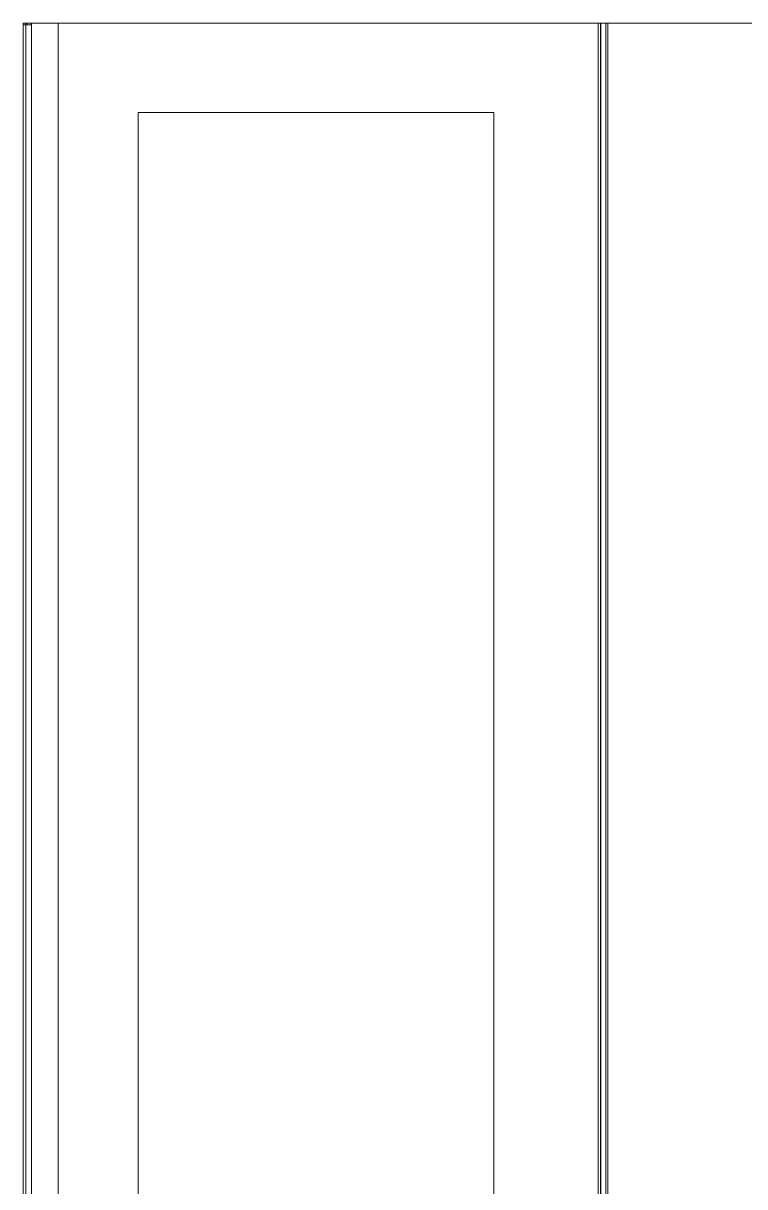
# Model space of a CAD drawing. Header units: millimetres. Extents: x 0 to 100, y -18 to 194.
# Drawn here: x 0 to 40.7, y 128.8 to 194.3 of the extents above; entities that cross this region are included whole.
import ezdxf

# ---------------------------------------------------------------- set-up
doc = ezdxf.new("R2010")
doc.units = ezdxf.units.MM
for name, color, linetype in [('4203-77997_0', 7, 'Continuous'), ('4203-78015_1_0', 7, 'Continuous'), ('4203-78016_1_0', 7, 'Continuous'), ('4203-78017_0', 7, 'Continuous')]:
    doc.layers.add(name, color=color, linetype=linetype)

msp = doc.modelspace()

# ---------------------------------------------------------------- linework, layer by layer
at = {"layer": '4203-77997_0', "color": 0, "linetype": 'Continuous', "lineweight": 9}
for p, q in [((0.24, 194.297), (0.24, 194.217)), ((0.46, 194.297), (0.46, 194.217))]:
    msp.add_line(p, q, dxfattribs=at)
at = {"layer": '4203-78015_1_0', "color": 0, "linetype": 'Continuous', "lineweight": 9}
for p, q in [((0.49, 194.297), (0.49, 63.125)), ((0.49, 194.297), (32.828, 194.297)), ((1.989, 194.297), (1.989, 63.125)), ((32.409, 194.297), (32.409, 63.125)), ((32.528, 194.297), (32.528, 63.125)), ((32.567, 63.125), (32.548, 194.297)), ((26.521, 189.269), (6.498, 189.269)), ((6.498, 189.269), (6.498, 63.125)), ((26.521, 63.125), (26.521, 189.269))]:
    msp.add_line(p, q, dxfattribs=at)
at = {"layer": '4203-78016_1_0', "color": 0, "linetype": 'Continuous', "lineweight": 9}
for p, q in [((32.828, 194.297), (32.828, 63.125)), ((54.934, 194.297), (32.828, 194.297)), ((32.948, 194.297), (32.948, 63.125))]:
    msp.add_line(p, q, dxfattribs=at)
at = {"layer": '4203-78017_0', "color": 0, "linetype": 'Continuous', "lineweight": 9}
for p, q in [((0.02, 194.297), (0.02, 63.125)), ((0.02, 194.297), (0.14, 194.297)), ((0.02, 194.217), (0.49, 194.217)), ((0.14, 194.297), (0.14, 194.217)), ((0.14, 194.297), (0.49, 194.297)), ((0.16, 194.217), (0.16, 63.125))]:
    msp.add_line(p, q, dxfattribs=at)

doc.saveas('drawing.dxf')
